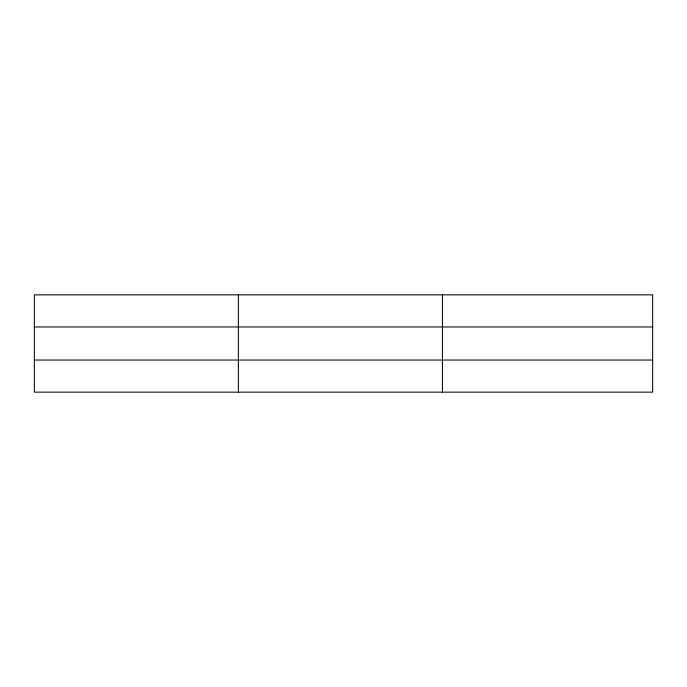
<?xml version="1.0" encoding="UTF-8"?>
<svg xmlns="http://www.w3.org/2000/svg" width="687" height="687" viewBox="0 0 687 687"><rect width="100%" height="100%" fill="white"/><g stroke="black" fill="none" stroke-linecap="round" stroke-linejoin="round"><path stroke-width="1.03" d="M442.428 294.86L442.428 392.14M652.65 326.96L652.65 294.86L34.35 294.86L34.35 392.14L652.65 392.14L652.65 326.96L34.35 326.96M34.35 360.04L652.65 360.04M238.389 294.86L238.389 392.14"/></g></svg>
